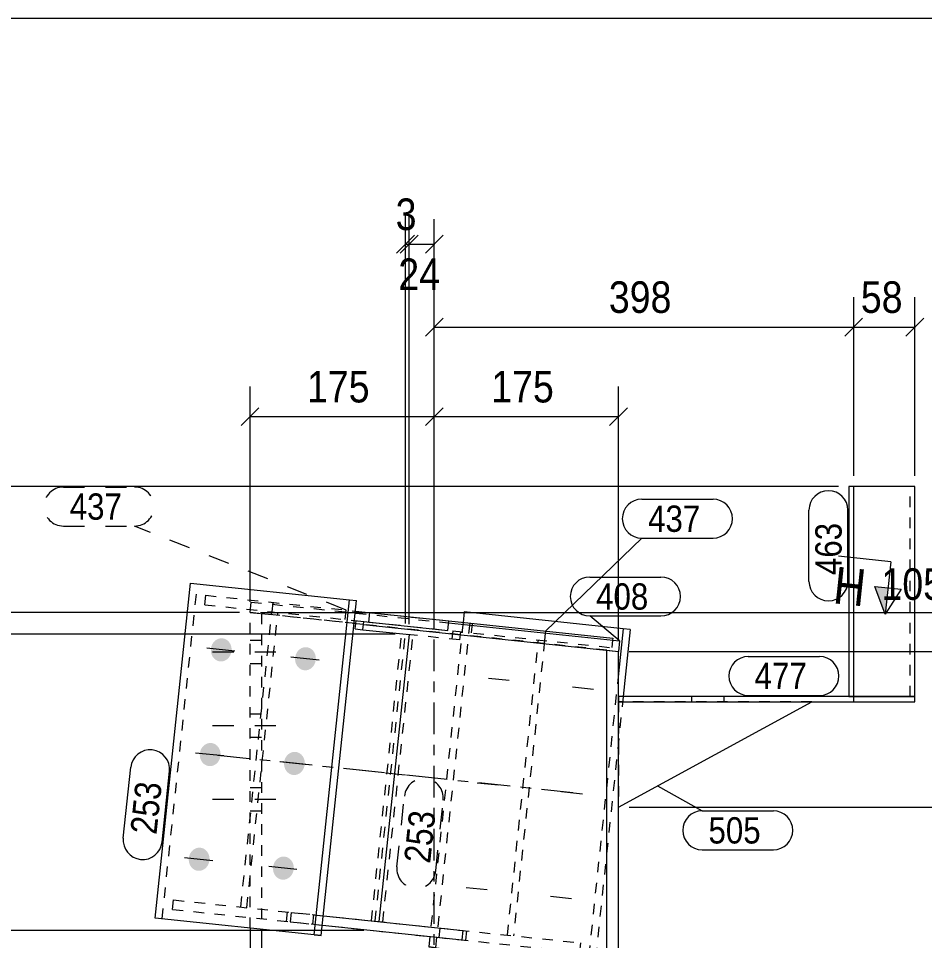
# Model space of a CAD drawing. Header units: millimetres. Extents: x 2 to 825, y 1 to 579.
# Drawn here: x 331.8 to 417.9, y 491.4 to 579 of the extents above; entities that cross this region are included whole.
import ezdxf

# ---------------------------------------------------------------- set-up
doc = ezdxf.new("R2010")
doc.units = ezdxf.units.MM
for name, pattern in [('XKITLINE00', [0]), ('XKITLINE01', [4, 1, -1, 1, -1]), ('XKITLINE02', [4, 2, -2]), ('XKITLINE03', [6, 3, -1, 1, -1])]:
    doc.linetypes.add(name, pattern=pattern)
for name, color, linetype, lineweight in [('Bolt', 3, 'Continuous', 0), ('Dimensions', 7, 'Continuous', 0), ('DrawingSheet', 5, 'Continuous', 0), ('Part', 2, 'Continuous', 0), ('PartMark', 7, 'Continuous', 0), ('Section', 6, 'Continuous', 0)]:
    doc.layers.add(name, color=color, linetype=linetype, lineweight=lineweight)
doc.styles.add('ARIAL', font='ARIAL.TTF')

# ---------------------------------------------------------------- blocks, each defined once
blk = doc.blocks.new('*A12')
at = {"layer": 'Bolt'}
for points in [[(354.896, 473.712), (353.796, 473.712), (353.796, 475.912), (354.896, 475.912)], [(354.896, 473.712), (353.796, 473.712), (353.796, 475.912), (354.896, 475.912)], [(354.896, 466.712), (353.796, 466.712), (353.796, 468.912), (354.896, 468.912)], [(354.896, 466.712), (353.796, 466.712), (353.796, 468.912), (354.896, 468.912)], [(354.896, 459.712), (353.796, 459.712), (353.796, 461.912), (354.896, 461.912)], [(354.896, 459.712), (353.796, 459.712), (353.796, 461.912), (354.896, 461.912)]]:
    blk.add_hatch(color=3, dxfattribs=at).paths.add_polyline_path(points, flags=17)
at = {"layer": 'Bolt', "color": 3, "linetype": 'XKITLINE02', "lineweight": 0}
for p, q in [((354.896, 519.912), (353.796, 519.912)), ((354.896, 519.912), (353.796, 519.912)), ((356.246, 518.812), (350.246, 518.812)), ((356.246, 518.812), (350.246, 518.812)), ((354.896, 517.712), (353.796, 517.712)), ((354.896, 517.712), (353.796, 517.712)), ((354.896, 512.912), (353.796, 512.912)), ((354.896, 512.912), (353.796, 512.912)), ((356.246, 511.812), (350.246, 511.812)), ((356.246, 511.812), (350.246, 511.812)), ((354.896, 510.712), (353.796, 510.712)), ((354.896, 510.712), (353.796, 510.712)), ((354.896, 505.912), (353.796, 505.912)), ((354.896, 505.912), (353.796, 505.912)), ((356.246, 504.812), (350.246, 504.812)), ((356.246, 504.812), (350.246, 504.812)), ((354.896, 503.712), (353.796, 503.712)), ((354.896, 503.712), (353.796, 503.712))]:
    blk.add_line(p, q, dxfattribs=at)
at = {"layer": 'Bolt', "color": 3, "linetype": 'XKITLINE00', "lineweight": 0}
for p, q in [((354.896, 475.912), (353.796, 475.912)), ((354.896, 475.912), (353.796, 475.912)), ((356.246, 474.812), (350.246, 474.812)), ((356.246, 474.812), (350.246, 474.812)), ((354.896, 473.712), (353.796, 473.712)), ((354.896, 473.712), (353.796, 473.712)), ((354.896, 468.912), (353.796, 468.912)), ((354.896, 468.912), (353.796, 468.912)), ((356.246, 467.812), (350.246, 467.812)), ((356.246, 467.812), (350.246, 467.812)), ((354.896, 466.712), (353.796, 466.712)), ((354.896, 466.712), (353.796, 466.712)), ((354.896, 461.912), (353.796, 461.912)), ((354.896, 461.912), (353.796, 461.912)), ((356.246, 460.812), (350.246, 460.812)), ((356.246, 460.812), (350.246, 460.812)), ((354.896, 459.712), (353.796, 459.712)), ((354.896, 459.712), (353.796, 459.712))]:
    blk.add_line(p, q, dxfattribs=at)
blk = doc.blocks.new('*A25')
at = {"layer": 'Bolt', "color": 3, "linetype": 'XKITLINE02', "lineweight": 0}
for p, q in [((376.434, 516.349), (379.109, 516.067)), ((384.434, 515.505), (387.109, 515.223)), ((375.385, 506.404), (378.06, 506.122)), ((383.385, 505.56), (386.06, 505.278)), ((374.335, 496.459), (377.011, 496.177)), ((382.336, 495.615), (385.011, 495.333))]:
    blk.add_line(p, q, dxfattribs=at)
blk = doc.blocks.new('*A26')
at = {"layer": 'Bolt'}
for points in [[(352.037, 518.895), (352.034, 518.868), (352.029, 518.842), (352.024, 518.815), (352.019, 518.789), (352.013, 518.762), (352.006, 518.736), (351.999, 518.71), (351.991, 518.685), (351.983, 518.659), (351.974, 518.634), (351.965, 518.609), (351.955, 518.584), (351.944, 518.559), (351.933, 518.535), (351.922, 518.511), (351.91, 518.487), (351.897, 518.464), (351.884, 518.441), (351.871, 518.418), (351.857, 518.396), (351.842, 518.374), (351.827, 518.353), (351.812, 518.331), (351.796, 518.311), (351.779, 518.291), (351.762, 518.271), (351.745, 518.251), (351.728, 518.232), (351.71, 518.214), (351.691, 518.196), (351.672, 518.179), (351.653, 518.162), (351.634, 518.145), (351.614, 518.129), (351.594, 518.114), (351.573, 518.099), (351.552, 518.085), (351.531, 518.071), (351.51, 518.058), (351.488, 518.046), (351.466, 518.034), (351.444, 518.022), (351.422, 518.012), (351.399, 518.002), (351.376, 517.992), (351.353, 517.983), (351.33, 517.975), (351.307, 517.967), (351.283, 517.96), (351.26, 517.954), (351.236, 517.948), (351.212, 517.943), (351.188, 517.939), (351.164, 517.935), (351.14, 517.932), (351.116, 517.93), (351.092, 517.928), (351.068, 517.927), (351.044, 517.926), (351.019, 517.926), (350.995, 517.927), (350.971, 517.929), (350.947, 517.931), (350.923, 517.934), (350.899, 517.937), (350.876, 517.942), (350.852, 517.946), (350.828, 517.952), (350.805, 517.958), (350.782, 517.965), (350.759, 517.972), (350.736, 517.98), (350.713, 517.989), (350.691, 517.998), (350.668, 518.008), (350.646, 518.019), (350.625, 518.03), (350.603, 518.041), (350.582, 518.054), (350.561, 518.067), (350.54, 518.08), (350.52, 518.094), (350.5, 518.109), (350.48, 518.124), (350.461, 518.14), (350.442, 518.156), (350.423, 518.173), (350.405, 518.19), (350.387, 518.208), (350.37, 518.226), (350.353, 518.245), (350.337, 518.264), (350.32, 518.284), (350.305, 518.304), (350.29, 518.324), (350.275, 518.345), (350.261, 518.367), (350.247, 518.389), (350.234, 518.411), (350.221, 518.433), (350.209, 518.456), (350.197, 518.479), (350.186, 518.503), (350.175, 518.527), (350.165, 518.551), (350.155, 518.576), (350.146, 518.6), (350.137, 518.625), (350.129, 518.651), (350.122, 518.676), (350.115, 518.702), (350.109, 518.728), (350.103, 518.754), (350.098, 518.78), (350.093, 518.806), (350.089, 518.833), (350.086, 518.859), (350.083, 518.886), (350.081, 518.913), (350.079, 518.94), (350.078, 518.967), (350.078, 518.993), (350.078, 519.02), (350.079, 519.047), (350.08, 519.074), (350.082, 519.101), (350.085, 519.128), (350.088, 519.155), (350.092, 519.182), (350.096, 519.208), (350.101, 519.235), (350.106, 519.261), (350.112, 519.288), (350.119, 519.314), (350.126, 519.34), (350.134, 519.365), (350.142, 519.391), (350.151, 519.416), (350.16, 519.441), (350.17, 519.466), (350.181, 519.491), (350.192, 519.515), (350.203, 519.539), (350.215, 519.563), (350.228, 519.586), (350.241, 519.609), (350.255, 519.632), (350.269, 519.654), (350.283, 519.676), (350.298, 519.697), (350.314, 519.719), (350.33, 519.739), (350.346, 519.759), (350.363, 519.779), (350.38, 519.799), (350.398, 519.818), (350.416, 519.836), (350.434, 519.854), (350.453, 519.871), (350.472, 519.888), (350.491, 519.905), (350.511, 519.921), (350.532, 519.936), (350.552, 519.951), (350.573, 519.965), (350.594, 519.979), (350.615, 519.992), (350.637, 520.004), (350.659, 520.016), (350.681, 520.028), (350.703, 520.038), (350.726, 520.048), (350.749, 520.058), (350.772, 520.067), (350.795, 520.075), (350.818, 520.083), (350.842, 520.09), (350.865, 520.096), (350.889, 520.102), (350.913, 520.107), (350.937, 520.111), (350.961, 520.115), (350.985, 520.118), (351.009, 520.12), (351.033, 520.122), (351.057, 520.123), (351.082, 520.124), (351.106, 520.124), (351.13, 520.123), (351.154, 520.121), (351.178, 520.119), (351.202, 520.116), (351.226, 520.113), (351.25, 520.108), (351.273, 520.104), (351.297, 520.098), (351.32, 520.092), (351.343, 520.085), (351.367, 520.078), (351.389, 520.07), (351.412, 520.061), (351.435, 520.052), (351.457, 520.042), (351.479, 520.031), (351.501, 520.02), (351.522, 520.009), (351.543, 519.996), (351.564, 519.983), (351.585, 519.97), (351.605, 519.956), (351.625, 519.941), (351.645, 519.926), (351.664, 519.91), (351.683, 519.894), (351.702, 519.877), (351.72, 519.86), (351.738, 519.842), (351.755, 519.824), (351.772, 519.805), (351.789, 519.786), (351.805, 519.766), (351.82, 519.746), (351.836, 519.726), (351.85, 519.705), (351.865, 519.683), (351.878, 519.661), (351.892, 519.639), (351.904, 519.617), (351.917, 519.594), (351.929, 519.571), (351.94, 519.547), (351.95, 519.523), (351.961, 519.499), (351.97, 519.474), (351.979, 519.45), (351.988, 519.425), (351.996, 519.399), (352.003, 519.374), (352.01, 519.348), (352.016, 519.322), (352.022, 519.296), (352.027, 519.27), (352.032, 519.244), (352.036, 519.217), (352.039, 519.191), (352.042, 519.164), (352.044, 519.137), (352.046, 519.11), (352.047, 519.083), (352.047, 519.057), (352.047, 519.03), (352.046, 519.003), (352.045, 518.976), (352.043, 518.949), (352.04, 518.922)], [(360.038, 518.051), (360.034, 518.024), (360.03, 517.998), (360.025, 517.971), (360.019, 517.945), (360.013, 517.919), (360.007, 517.892), (359.999, 517.866), (359.992, 517.841), (359.983, 517.815), (359.975, 517.79), (359.965, 517.765), (359.955, 517.74), (359.945, 517.715), (359.934, 517.691), (359.922, 517.667), (359.91, 517.643), (359.898, 517.62), (359.884, 517.597), (359.871, 517.574), (359.857, 517.552), (359.842, 517.53), (359.827, 517.509), (359.812, 517.488), (359.796, 517.467), (359.78, 517.447), (359.763, 517.427), (359.746, 517.407), (359.728, 517.388), (359.71, 517.37), (359.692, 517.352), (359.673, 517.335), (359.654, 517.318), (359.634, 517.301), (359.614, 517.285), (359.594, 517.27), (359.574, 517.255), (359.553, 517.241), (359.532, 517.227), (359.51, 517.214), (359.489, 517.202), (359.467, 517.19), (359.444, 517.178), (359.422, 517.168), (359.399, 517.158), (359.377, 517.148), (359.354, 517.139), (359.331, 517.131), (359.307, 517.123), (359.284, 517.116), (359.26, 517.11), (359.236, 517.104), (359.213, 517.099), (359.189, 517.095), (359.165, 517.091), (359.141, 517.088), (359.116, 517.086), (359.092, 517.084), (359.068, 517.083), (359.044, 517.082), (359.02, 517.083), (358.996, 517.083), (358.972, 517.085), (358.948, 517.087), (358.924, 517.09), (358.9, 517.094), (358.876, 517.098), (358.852, 517.103), (358.829, 517.108), (358.805, 517.114), (358.782, 517.121), (358.759, 517.128), (358.736, 517.136), (358.713, 517.145), (358.691, 517.154), (358.669, 517.164), (358.647, 517.175), (358.625, 517.186), (358.603, 517.198), (358.582, 517.21), (358.561, 517.223), (358.541, 517.236), (358.52, 517.25), (358.5, 517.265), (358.481, 517.28), (358.461, 517.296), (358.442, 517.312), (358.424, 517.329), (358.406, 517.346), (358.388, 517.364), (358.37, 517.382), (358.353, 517.401), (358.337, 517.42), (358.321, 517.44), (358.305, 517.46), (358.29, 517.48), (358.275, 517.501), (358.261, 517.523), (358.247, 517.545), (358.234, 517.567), (358.221, 517.589), (358.209, 517.612), (358.197, 517.635), (358.186, 517.659), (358.175, 517.683), (358.165, 517.707), (358.155, 517.732), (358.146, 517.756), (358.138, 517.781), (358.13, 517.807), (358.122, 517.832), (358.115, 517.858), (358.109, 517.884), (358.103, 517.91), (358.098, 517.936), (358.094, 517.962), (358.09, 517.989), (358.086, 518.015), (358.084, 518.042), (358.081, 518.069), (358.08, 518.096), (358.079, 518.123), (358.078, 518.15), (358.079, 518.176), (358.079, 518.203), (358.081, 518.23), (358.083, 518.257), (358.085, 518.284), (358.088, 518.311), (358.092, 518.338), (358.096, 518.364), (358.101, 518.391), (358.107, 518.417), (358.113, 518.444), (358.119, 518.47), (358.126, 518.496), (358.134, 518.521), (358.142, 518.547), (358.151, 518.572), (358.161, 518.597), (358.171, 518.622), (358.181, 518.647), (358.192, 518.671), (358.204, 518.695), (358.216, 518.719), (358.228, 518.742), (358.241, 518.765), (358.255, 518.788), (358.269, 518.81), (358.284, 518.832), (358.299, 518.853), (358.314, 518.875), (358.33, 518.895), (358.346, 518.916), (358.363, 518.935), (358.38, 518.955), (358.398, 518.974), (358.416, 518.992), (358.434, 519.01), (358.453, 519.028), (358.472, 519.044), (358.492, 519.061), (358.512, 519.077), (358.532, 519.092), (358.552, 519.107), (358.573, 519.121), (358.594, 519.135), (358.616, 519.148), (358.637, 519.16), (358.659, 519.172), (358.681, 519.184), (358.704, 519.194), (358.726, 519.205), (358.749, 519.214), (358.772, 519.223), (358.795, 519.231), (358.819, 519.239), (358.842, 519.246), (358.866, 519.252), (358.889, 519.258), (358.913, 519.263), (358.937, 519.267), (358.961, 519.271), (358.985, 519.274), (359.009, 519.277), (359.034, 519.278), (359.058, 519.279), (359.082, 519.28), (359.106, 519.28), (359.13, 519.279), (359.154, 519.277), (359.178, 519.275), (359.202, 519.272), (359.226, 519.269), (359.25, 519.264), (359.274, 519.26), (359.297, 519.254), (359.321, 519.248), (359.344, 519.241), (359.367, 519.234), (359.39, 519.226), (359.412, 519.217), (359.435, 519.208), (359.457, 519.198), (359.479, 519.187), (359.501, 519.176), (359.522, 519.165), (359.544, 519.152), (359.565, 519.139), (359.585, 519.126), (359.606, 519.112), (359.626, 519.097), (359.645, 519.082), (359.665, 519.066), (359.684, 519.05), (359.702, 519.033), (359.72, 519.016), (359.738, 518.998), (359.755, 518.98), (359.772, 518.961), (359.789, 518.942), (359.805, 518.922), (359.821, 518.902), (359.836, 518.882), (359.851, 518.861), (359.865, 518.839), (359.879, 518.817), (359.892, 518.795), (359.905, 518.773), (359.917, 518.75), (359.929, 518.727), (359.94, 518.703), (359.951, 518.679), (359.961, 518.655), (359.971, 518.631), (359.98, 518.606), (359.988, 518.581), (359.996, 518.556), (360.004, 518.53), (360.01, 518.504), (360.017, 518.479), (360.022, 518.452), (360.028, 518.426), (360.032, 518.4), (360.036, 518.373), (360.039, 518.347), (360.042, 518.32), (360.044, 518.293), (360.046, 518.266), (360.047, 518.24), (360.048, 518.213), (360.047, 518.186), (360.047, 518.159), (360.045, 518.132), (360.043, 518.105), (360.041, 518.078)], [(350.988, 508.95), (350.985, 508.923), (350.98, 508.897), (350.975, 508.87), (350.97, 508.844), (350.964, 508.818), (350.957, 508.792), (350.95, 508.766), (350.942, 508.74), (350.934, 508.714), (350.925, 508.689), (350.916, 508.664), (350.906, 508.639), (350.895, 508.615), (350.884, 508.59), (350.873, 508.566), (350.861, 508.543), (350.848, 508.519), (350.835, 508.496), (350.822, 508.474), (350.807, 508.451), (350.793, 508.429), (350.778, 508.408), (350.763, 508.387), (350.747, 508.366), (350.73, 508.346), (350.713, 508.326), (350.696, 508.306), (350.679, 508.288), (350.661, 508.269), (350.642, 508.251), (350.623, 508.234), (350.604, 508.217), (350.585, 508.2), (350.565, 508.184), (350.545, 508.169), (350.524, 508.154), (350.503, 508.14), (350.482, 508.126), (350.461, 508.113), (350.439, 508.101), (350.417, 508.089), (350.395, 508.078), (350.373, 508.067), (350.35, 508.057), (350.327, 508.047), (350.304, 508.038), (350.281, 508.03), (350.258, 508.022), (350.234, 508.015), (350.211, 508.009), (350.187, 508.003), (350.163, 507.998), (350.139, 507.994), (350.115, 507.99), (350.091, 507.987), (350.067, 507.985), (350.043, 507.983), (350.019, 507.982), (349.995, 507.981), (349.97, 507.982), (349.946, 507.983), (349.922, 507.984), (349.898, 507.986), (349.874, 507.989), (349.85, 507.993), (349.827, 507.997), (349.803, 508.002), (349.779, 508.007), (349.756, 508.013), (349.733, 508.02), (349.71, 508.027), (349.687, 508.035), (349.664, 508.044), (349.642, 508.053), (349.619, 508.063), (349.597, 508.074), (349.576, 508.085), (349.554, 508.097), (349.533, 508.109), (349.512, 508.122), (349.491, 508.135), (349.471, 508.149), (349.451, 508.164), (349.431, 508.179), (349.412, 508.195), (349.393, 508.211), (349.374, 508.228), (349.356, 508.245), (349.338, 508.263), (349.321, 508.281), (349.304, 508.3), (349.288, 508.319), (349.271, 508.339), (349.256, 508.359), (349.241, 508.38), (349.226, 508.401), (349.212, 508.422), (349.198, 508.444), (349.185, 508.466), (349.172, 508.488), (349.159, 508.511), (349.148, 508.535), (349.136, 508.558), (349.126, 508.582), (349.116, 508.606), (349.106, 508.631), (349.097, 508.655), (349.088, 508.68), (349.08, 508.706), (349.073, 508.731), (349.066, 508.757), (349.06, 508.783), (349.054, 508.809), (349.049, 508.835), (349.044, 508.861), (349.04, 508.888), (349.037, 508.914), (349.034, 508.941), (349.032, 508.968), (349.03, 508.995), (349.029, 509.022), (349.029, 509.049), (349.029, 509.076), (349.03, 509.103), (349.031, 509.13), (349.033, 509.156), (349.036, 509.183), (349.039, 509.21), (349.043, 509.237), (349.047, 509.264), (349.052, 509.29), (349.057, 509.316), (349.063, 509.343), (349.07, 509.369), (349.077, 509.395), (349.085, 509.42), (349.093, 509.446), (349.102, 509.471), (349.111, 509.496), (349.121, 509.521), (349.132, 509.546), (349.143, 509.57), (349.154, 509.594), (349.166, 509.618), (349.179, 509.641), (349.192, 509.664), (349.206, 509.687), (349.22, 509.709), (349.234, 509.731), (349.249, 509.753), (349.265, 509.774), (349.281, 509.794), (349.297, 509.815), (349.314, 509.835), (349.331, 509.854), (349.349, 509.873), (349.367, 509.891), (349.385, 509.909), (349.404, 509.927), (349.423, 509.944), (349.442, 509.96), (349.462, 509.976), (349.482, 509.991), (349.503, 510.006), (349.524, 510.02), (349.545, 510.034), (349.566, 510.047), (349.588, 510.06), (349.61, 510.071), (349.632, 510.083), (349.654, 510.094), (349.677, 510.104), (349.7, 510.113), (349.723, 510.122), (349.746, 510.13), (349.769, 510.138), (349.793, 510.145), (349.816, 510.151), (349.84, 510.157), (349.864, 510.162), (349.888, 510.166), (349.912, 510.17), (349.936, 510.173), (349.96, 510.176), (349.984, 510.177), (350.008, 510.179), (350.033, 510.179), (350.057, 510.179), (350.081, 510.178), (350.105, 510.176), (350.129, 510.174), (350.153, 510.171), (350.177, 510.168), (350.201, 510.164), (350.224, 510.159), (350.248, 510.153), (350.271, 510.147), (350.294, 510.14), (350.318, 510.133), (350.34, 510.125), (350.363, 510.116), (350.386, 510.107), (350.408, 510.097), (350.43, 510.087), (350.452, 510.075), (350.473, 510.064), (350.494, 510.051), (350.515, 510.038), (350.536, 510.025), (350.556, 510.011), (350.576, 509.996), (350.596, 509.981), (350.615, 509.965), (350.634, 509.949), (350.653, 509.932), (350.671, 509.915), (350.689, 509.897), (350.706, 509.879), (350.723, 509.86), (350.74, 509.841), (350.756, 509.821), (350.771, 509.801), (350.787, 509.781), (350.801, 509.76), (350.816, 509.738), (350.829, 509.717), (350.843, 509.694), (350.855, 509.672), (350.868, 509.649), (350.879, 509.626), (350.891, 509.602), (350.901, 509.578), (350.912, 509.554), (350.921, 509.53), (350.93, 509.505), (350.939, 509.48), (350.947, 509.455), (350.954, 509.429), (350.961, 509.404), (350.967, 509.378), (350.973, 509.352), (350.978, 509.325), (350.983, 509.299), (350.987, 509.273), (350.99, 509.246), (350.993, 509.219), (350.995, 509.192), (350.997, 509.166), (350.998, 509.139), (350.998, 509.112), (350.998, 509.085), (350.997, 509.058), (350.996, 509.031), (350.994, 509.004), (350.991, 508.977)], [(358.989, 508.106), (358.985, 508.08), (358.981, 508.053), (358.976, 508.026), (358.97, 508), (358.964, 507.974), (358.958, 507.948), (358.95, 507.922), (358.943, 507.896), (358.934, 507.87), (358.925, 507.845), (358.916, 507.82), (358.906, 507.795), (358.896, 507.771), (358.885, 507.746), (358.873, 507.722), (358.861, 507.699), (358.848, 507.675), (358.835, 507.652), (358.822, 507.63), (358.808, 507.607), (358.793, 507.585), (358.778, 507.564), (358.763, 507.543), (358.747, 507.522), (358.731, 507.502), (358.714, 507.482), (358.697, 507.463), (358.679, 507.444), (358.661, 507.425), (358.642, 507.407), (358.624, 507.39), (358.605, 507.373), (358.585, 507.356), (358.565, 507.341), (358.545, 507.325), (358.524, 507.31), (358.504, 507.296), (358.483, 507.282), (358.461, 507.269), (358.44, 507.257), (358.418, 507.245), (358.395, 507.234), (358.373, 507.223), (358.35, 507.213), (358.328, 507.203), (358.305, 507.194), (358.281, 507.186), (358.258, 507.178), (358.235, 507.172), (358.211, 507.165), (358.187, 507.159), (358.163, 507.154), (358.14, 507.15), (358.116, 507.146), (358.091, 507.143), (358.067, 507.141), (358.043, 507.139), (358.019, 507.138), (357.995, 507.137), (357.971, 507.138), (357.947, 507.139), (357.923, 507.14), (357.898, 507.142), (357.875, 507.145), (357.851, 507.149), (357.827, 507.153), (357.803, 507.158), (357.78, 507.163), (357.756, 507.169), (357.733, 507.176), (357.71, 507.183), (357.687, 507.191), (357.664, 507.2), (357.642, 507.209), (357.62, 507.219), (357.598, 507.23), (357.576, 507.241), (357.554, 507.253), (357.533, 507.265), (357.512, 507.278), (357.491, 507.291), (357.471, 507.305), (357.451, 507.32), (357.432, 507.335), (357.412, 507.351), (357.393, 507.367), (357.375, 507.384), (357.357, 507.401), (357.339, 507.419), (357.321, 507.437), (357.304, 507.456), (357.288, 507.475), (357.272, 507.495), (357.256, 507.515), (357.241, 507.536), (357.226, 507.557), (357.212, 507.578), (357.198, 507.6), (357.185, 507.622), (357.172, 507.645), (357.16, 507.667), (357.148, 507.691), (357.137, 507.714), (357.126, 507.738), (357.116, 507.762), (357.106, 507.787), (357.097, 507.812), (357.089, 507.837), (357.081, 507.862), (357.073, 507.887), (357.066, 507.913), (357.06, 507.939), (357.054, 507.965), (357.049, 507.991), (357.045, 508.017), (357.041, 508.044), (357.037, 508.07), (357.035, 508.097), (357.032, 508.124), (357.031, 508.151), (357.03, 508.178), (357.029, 508.205), (357.029, 508.232), (357.03, 508.259), (357.032, 508.286), (357.034, 508.312), (357.036, 508.339), (357.039, 508.366), (357.043, 508.393), (357.047, 508.42), (357.052, 508.446), (357.058, 508.473), (357.064, 508.499), (357.07, 508.525), (357.077, 508.551), (357.085, 508.577), (357.093, 508.602), (357.102, 508.627), (357.112, 508.652), (357.122, 508.677), (357.132, 508.702), (357.143, 508.726), (357.155, 508.75), (357.167, 508.774), (357.179, 508.797), (357.192, 508.82), (357.206, 508.843), (357.22, 508.865), (357.234, 508.887), (357.249, 508.909), (357.265, 508.93), (357.281, 508.95), (357.297, 508.971), (357.314, 508.991), (357.331, 509.01), (357.349, 509.029), (357.367, 509.047), (357.385, 509.065), (357.404, 509.083), (357.423, 509.1), (357.443, 509.116), (357.463, 509.132), (357.483, 509.147), (357.503, 509.162), (357.524, 509.176), (357.545, 509.19), (357.567, 509.203), (357.588, 509.216), (357.61, 509.228), (357.632, 509.239), (357.655, 509.25), (357.677, 509.26), (357.7, 509.269), (357.723, 509.278), (357.746, 509.286), (357.77, 509.294), (357.793, 509.301), (357.817, 509.307), (357.84, 509.313), (357.864, 509.318), (357.888, 509.322), (357.912, 509.326), (357.936, 509.329), (357.96, 509.332), (357.985, 509.333), (358.009, 509.335), (358.033, 509.335), (358.057, 509.335), (358.081, 509.334), (358.105, 509.332), (358.129, 509.33), (358.153, 509.327), (358.177, 509.324), (358.201, 509.32), (358.225, 509.315), (358.248, 509.309), (358.271, 509.303), (358.295, 509.296), (358.318, 509.289), (358.341, 509.281), (358.363, 509.272), (358.386, 509.263), (358.408, 509.253), (358.43, 509.243), (358.452, 509.231), (358.473, 509.22), (358.495, 509.207), (358.516, 509.195), (358.536, 509.181), (358.557, 509.167), (358.577, 509.152), (358.596, 509.137), (358.616, 509.122), (358.634, 509.105), (358.653, 509.089), (358.671, 509.071), (358.689, 509.053), (358.706, 509.035), (358.723, 509.016), (358.74, 508.997), (358.756, 508.978), (358.772, 508.957), (358.787, 508.937), (358.802, 508.916), (358.816, 508.894), (358.83, 508.873), (358.843, 508.85), (358.856, 508.828), (358.868, 508.805), (358.88, 508.782), (358.891, 508.758), (358.902, 508.734), (358.912, 508.71), (358.922, 508.686), (358.931, 508.661), (358.939, 508.636), (358.947, 508.611), (358.955, 508.585), (358.961, 508.56), (358.968, 508.534), (358.973, 508.508), (358.979, 508.481), (358.983, 508.455), (358.987, 508.429), (358.99, 508.402), (358.993, 508.375), (358.995, 508.349), (358.997, 508.322), (358.998, 508.295), (358.998, 508.268), (358.998, 508.241), (358.998, 508.214), (358.996, 508.187), (358.994, 508.16), (358.992, 508.133)], [(349.939, 499.005), (349.936, 498.979), (349.931, 498.952), (349.926, 498.925), (349.921, 498.899), (349.915, 498.873), (349.908, 498.847), (349.901, 498.821), (349.893, 498.795), (349.885, 498.77), (349.876, 498.744), (349.867, 498.719), (349.857, 498.694), (349.846, 498.67), (349.835, 498.645), (349.824, 498.621), (349.812, 498.598), (349.799, 498.574), (349.786, 498.551), (349.773, 498.529), (349.758, 498.506), (349.744, 498.484), (349.729, 498.463), (349.713, 498.442), (349.698, 498.421), (349.681, 498.401), (349.664, 498.381), (349.647, 498.362), (349.63, 498.343), (349.612, 498.324), (349.593, 498.306), (349.574, 498.289), (349.555, 498.272), (349.536, 498.256), (349.516, 498.24), (349.496, 498.224), (349.475, 498.21), (349.454, 498.195), (349.433, 498.182), (349.412, 498.168), (349.39, 498.156), (349.368, 498.144), (349.346, 498.133), (349.324, 498.122), (349.301, 498.112), (349.278, 498.102), (349.255, 498.093), (349.232, 498.085), (349.209, 498.078), (349.185, 498.071), (349.162, 498.064), (349.138, 498.059), (349.114, 498.054), (349.09, 498.049), (349.066, 498.045), (349.042, 498.042), (349.018, 498.04), (348.994, 498.038), (348.97, 498.037), (348.946, 498.037), (348.921, 498.037), (348.897, 498.038), (348.873, 498.039), (348.849, 498.041), (348.825, 498.044), (348.801, 498.048), (348.778, 498.052), (348.754, 498.057), (348.73, 498.062), (348.707, 498.068), (348.684, 498.075), (348.661, 498.083), (348.638, 498.091), (348.615, 498.099), (348.593, 498.109), (348.57, 498.118), (348.548, 498.129), (348.526, 498.14), (348.505, 498.152), (348.484, 498.164), (348.463, 498.177), (348.442, 498.191), (348.422, 498.205), (348.402, 498.219), (348.382, 498.234), (348.363, 498.25), (348.344, 498.266), (348.325, 498.283), (348.307, 498.3), (348.289, 498.318), (348.272, 498.336), (348.255, 498.355), (348.238, 498.374), (348.222, 498.394), (348.207, 498.414), (348.192, 498.435), (348.177, 498.456), (348.163, 498.477), (348.149, 498.499), (348.135, 498.521), (348.123, 498.544), (348.11, 498.567), (348.099, 498.59), (348.087, 498.613), (348.077, 498.637), (348.067, 498.661), (348.057, 498.686), (348.048, 498.711), (348.039, 498.736), (348.031, 498.761), (348.024, 498.786), (348.017, 498.812), (348.011, 498.838), (348.005, 498.864), (348, 498.89), (347.995, 498.916), (347.991, 498.943), (347.988, 498.97), (347.985, 498.996), (347.983, 499.023), (347.981, 499.05), (347.98, 499.077), (347.98, 499.104), (347.98, 499.131), (347.981, 499.158), (347.982, 499.185), (347.984, 499.212), (347.987, 499.238), (347.99, 499.265), (347.994, 499.292), (347.998, 499.319), (348.003, 499.345), (348.008, 499.372), (348.014, 499.398), (348.021, 499.424), (348.028, 499.45), (348.036, 499.476), (348.044, 499.501), (348.053, 499.527), (348.062, 499.552), (348.072, 499.576), (348.083, 499.601), (348.094, 499.625), (348.105, 499.649), (348.117, 499.673), (348.13, 499.696), (348.143, 499.719), (348.157, 499.742), (348.171, 499.764), (348.185, 499.786), (348.2, 499.808), (348.216, 499.829), (348.232, 499.85), (348.248, 499.87), (348.265, 499.89), (348.282, 499.909), (348.3, 499.928), (348.318, 499.946), (348.336, 499.964), (348.355, 499.982), (348.374, 499.999), (348.393, 500.015), (348.413, 500.031), (348.433, 500.046), (348.454, 500.061), (348.475, 500.075), (348.496, 500.089), (348.517, 500.102), (348.539, 500.115), (348.561, 500.127), (348.583, 500.138), (348.605, 500.149), (348.628, 500.159), (348.651, 500.168), (348.674, 500.177), (348.697, 500.185), (348.72, 500.193), (348.744, 500.2), (348.767, 500.206), (348.791, 500.212), (348.815, 500.217), (348.839, 500.222), (348.863, 500.225), (348.887, 500.228), (348.911, 500.231), (348.935, 500.233), (348.959, 500.234), (348.984, 500.234), (349.008, 500.234), (349.032, 500.233), (349.056, 500.231), (349.08, 500.229), (349.104, 500.226), (349.128, 500.223), (349.152, 500.219), (349.175, 500.214), (349.199, 500.208), (349.222, 500.202), (349.245, 500.196), (349.268, 500.188), (349.291, 500.18), (349.314, 500.171), (349.337, 500.162), (349.359, 500.152), (349.381, 500.142), (349.403, 500.131), (349.424, 500.119), (349.445, 500.107), (349.466, 500.094), (349.487, 500.08), (349.507, 500.066), (349.527, 500.051), (349.547, 500.036), (349.566, 500.021), (349.585, 500.004), (349.604, 499.988), (349.622, 499.97), (349.64, 499.953), (349.657, 499.934), (349.674, 499.916), (349.691, 499.896), (349.707, 499.877), (349.722, 499.857), (349.738, 499.836), (349.752, 499.815), (349.767, 499.794), (349.78, 499.772), (349.794, 499.75), (349.806, 499.727), (349.819, 499.704), (349.83, 499.681), (349.842, 499.657), (349.852, 499.633), (349.863, 499.609), (349.872, 499.585), (349.881, 499.56), (349.89, 499.535), (349.898, 499.51), (349.905, 499.484), (349.912, 499.459), (349.918, 499.433), (349.924, 499.407), (349.929, 499.381), (349.934, 499.354), (349.938, 499.328), (349.941, 499.301), (349.944, 499.274), (349.946, 499.248), (349.948, 499.221), (349.949, 499.194), (349.949, 499.167), (349.949, 499.14), (349.948, 499.113), (349.947, 499.086), (349.945, 499.059), (349.942, 499.032)], [(357.94, 498.161), (357.936, 498.135), (357.932, 498.108), (357.927, 498.082), (357.921, 498.055), (357.915, 498.029), (357.909, 498.003), (357.901, 497.977), (357.894, 497.951), (357.885, 497.926), (357.876, 497.9), (357.867, 497.875), (357.857, 497.85), (357.847, 497.826), (357.836, 497.801), (357.824, 497.778), (357.812, 497.754), (357.799, 497.73), (357.786, 497.707), (357.773, 497.685), (357.759, 497.662), (357.744, 497.641), (357.729, 497.619), (357.714, 497.598), (357.698, 497.577), (357.681, 497.557), (357.665, 497.537), (357.647, 497.518), (357.63, 497.499), (357.612, 497.48), (357.593, 497.462), (357.575, 497.445), (357.556, 497.428), (357.536, 497.412), (357.516, 497.396), (357.496, 497.38), (357.475, 497.366), (357.455, 497.351), (357.434, 497.338), (357.412, 497.325), (357.39, 497.312), (357.369, 497.3), (357.346, 497.289), (357.324, 497.278), (357.301, 497.268), (357.279, 497.258), (357.256, 497.25), (357.232, 497.241), (357.209, 497.234), (357.186, 497.227), (357.162, 497.22), (357.138, 497.215), (357.114, 497.21), (357.09, 497.205), (357.066, 497.201), (357.042, 497.198), (357.018, 497.196), (356.994, 497.194), (356.97, 497.193), (356.946, 497.193), (356.922, 497.193), (356.898, 497.194), (356.873, 497.195), (356.849, 497.197), (356.825, 497.2), (356.802, 497.204), (356.778, 497.208), (356.754, 497.213), (356.731, 497.218), (356.707, 497.224), (356.684, 497.231), (356.661, 497.239), (356.638, 497.247), (356.615, 497.255), (356.593, 497.265), (356.571, 497.275), (356.549, 497.285), (356.527, 497.296), (356.505, 497.308), (356.484, 497.32), (356.463, 497.333), (356.442, 497.347), (356.422, 497.361), (356.402, 497.375), (356.382, 497.39), (356.363, 497.406), (356.344, 497.422), (356.326, 497.439), (356.307, 497.456), (356.29, 497.474), (356.272, 497.492), (356.255, 497.511), (356.239, 497.53), (356.223, 497.55), (356.207, 497.57), (356.192, 497.591), (356.177, 497.612), (356.163, 497.633), (356.149, 497.655), (356.136, 497.677), (356.123, 497.7), (356.111, 497.723), (356.099, 497.746), (356.088, 497.769), (356.077, 497.793), (356.067, 497.817), (356.057, 497.842), (356.048, 497.867), (356.04, 497.892), (356.032, 497.917), (356.024, 497.942), (356.017, 497.968), (356.011, 497.994), (356.005, 498.02), (356, 498.046), (355.996, 498.073), (355.992, 498.099), (355.988, 498.126), (355.985, 498.152), (355.983, 498.179), (355.982, 498.206), (355.981, 498.233), (355.98, 498.26), (355.98, 498.287), (355.981, 498.314), (355.983, 498.341), (355.984, 498.368), (355.987, 498.395), (355.99, 498.421), (355.994, 498.448), (355.998, 498.475), (356.003, 498.501), (356.008, 498.528), (356.015, 498.554), (356.021, 498.58), (356.028, 498.606), (356.036, 498.632), (356.044, 498.657), (356.053, 498.683), (356.063, 498.708), (356.073, 498.732), (356.083, 498.757), (356.094, 498.781), (356.106, 498.805), (356.118, 498.829), (356.13, 498.852), (356.143, 498.875), (356.157, 498.898), (356.171, 498.92), (356.185, 498.942), (356.2, 498.964), (356.216, 498.985), (356.232, 499.006), (356.248, 499.026), (356.265, 499.046), (356.282, 499.065), (356.3, 499.084), (356.318, 499.102), (356.336, 499.12), (356.355, 499.138), (356.374, 499.155), (356.394, 499.171), (356.414, 499.187), (356.434, 499.202), (356.454, 499.217), (356.475, 499.232), (356.496, 499.245), (356.518, 499.258), (356.539, 499.271), (356.561, 499.283), (356.583, 499.294), (356.606, 499.305), (356.628, 499.315), (356.651, 499.324), (356.674, 499.333), (356.697, 499.342), (356.721, 499.349), (356.744, 499.356), (356.768, 499.362), (356.791, 499.368), (356.815, 499.373), (356.839, 499.378), (356.863, 499.381), (356.887, 499.384), (356.911, 499.387), (356.935, 499.389), (356.96, 499.39), (356.984, 499.39), (357.008, 499.39), (357.032, 499.389), (357.056, 499.388), (357.08, 499.385), (357.104, 499.382), (357.128, 499.379), (357.152, 499.375), (357.176, 499.37), (357.199, 499.364), (357.222, 499.358), (357.246, 499.352), (357.269, 499.344), (357.292, 499.336), (357.314, 499.328), (357.337, 499.318), (357.359, 499.308), (357.381, 499.298), (357.403, 499.287), (357.424, 499.275), (357.446, 499.263), (357.467, 499.25), (357.487, 499.236), (357.508, 499.222), (357.528, 499.208), (357.547, 499.192), (357.566, 499.177), (357.585, 499.16), (357.604, 499.144), (357.622, 499.126), (357.64, 499.109), (357.657, 499.09), (357.674, 499.072), (357.691, 499.052), (357.707, 499.033), (357.723, 499.013), (357.738, 498.992), (357.753, 498.971), (357.767, 498.95), (357.781, 498.928), (357.794, 498.906), (357.807, 498.883), (357.819, 498.86), (357.831, 498.837), (357.842, 498.813), (357.853, 498.79), (357.863, 498.765), (357.872, 498.741), (357.882, 498.716), (357.89, 498.691), (357.898, 498.666), (357.906, 498.64), (357.912, 498.615), (357.919, 498.589), (357.924, 498.563), (357.929, 498.537), (357.934, 498.51), (357.938, 498.484), (357.941, 498.457), (357.944, 498.43), (357.946, 498.404), (357.948, 498.377), (357.949, 498.35), (357.949, 498.323), (357.949, 498.296), (357.948, 498.269), (357.947, 498.242), (357.945, 498.215), (357.943, 498.188)]]:
    blk.add_hatch(color=3, dxfattribs=at).paths.add_polyline_path(points, flags=17)
at = {"layer": 'Bolt', "color": 3, "linetype": 'XKITLINE00', "lineweight": 0}
for p, q in [((352.356, 518.889), (349.68, 519.171)), ((360.356, 518.045), (357.681, 518.327)), ((351.307, 508.944), (348.631, 509.226)), ((359.307, 508.1), (356.632, 508.382)), ((350.258, 498.999), (347.582, 499.281)), ((358.258, 498.155), (355.583, 498.437))]:
    blk.add_line(p, q, dxfattribs=at)
blk = doc.blocks.new('*A27')
at = {"layer": 'Part', "color": 7, "linetype": 'XKITLINE03', "lineweight": 0}
blk.add_line((371.296, 427.01), (371.296, 530.728), dxfattribs=at)
at = {"layer": 'Part', "color": 7, "linetype": 'XKITLINE01', "lineweight": 0}
for p, q in [((353.796, 492.592), (353.796, 522.574)), ((353.796, 522.574), (354.896, 522.458)), ((387.696, 518.998), (354.896, 522.458)), ((354.896, 522.458), (354.896, 492.476))]:
    blk.add_line(p, q, dxfattribs=at)
at = {"layer": 'Part', "color": 2, "linetype": 'XKITLINE00', "lineweight": 0}
for p, q in [((387.696, 427.01), (387.696, 518.998)), ((387.696, 518.998), (388.796, 518.882)), ((388.796, 427.01), (388.796, 518.882)), ((353.796, 492.592), (353.796, 427.01)), ((354.896, 492.476), (354.896, 427.01))]:
    blk.add_line(p, q, dxfattribs=at)
blk = doc.blocks.new('*A30')
at = {"layer": 'Part', "color": 7, "linetype": 'XKITLINE01', "lineweight": 0}
for p, q in [((353.796, 522.574), (353.901, 523.569)), ((353.901, 523.569), (372.657, 521.59)), ((364.569, 521.438), (353.796, 522.574))]:
    blk.add_line(p, q, dxfattribs=at)
at = {"layer": 'Part', "color": 2, "linetype": 'XKITLINE00', "lineweight": 0}
for p, q in [((364.569, 521.438), (388.796, 518.882)), ((372.657, 521.59), (388.901, 519.877)), ((388.901, 519.877), (388.796, 518.882))]:
    blk.add_line(p, q, dxfattribs=at)
blk = doc.blocks.new('*A32')
at = {"layer": 'Part', "color": 2, "linetype": 'XKITLINE00', "lineweight": 0}
for p, q in [((416.94, 514.593), (388.796, 514.593)), ((395.773, 514.093), (395.773, 514.593)), ((411.135, 514.093), (411.135, 514.593)), ((416.94, 514.093), (416.94, 514.593)), ((388.796, 514.093), (416.94, 514.093))]:
    blk.add_line(p, q, dxfattribs=at)
at = {"layer": 'Part', "color": 7, "linetype": 'XKITLINE01', "lineweight": 0}
for p, q in [((388.796, 514.593), (388.796, 514.093)), ((398.837, 514.093), (398.837, 514.593))]:
    blk.add_line(p, q, dxfattribs=at)
blk = doc.blocks.new('*A33')
at = {"layer": 'Part', "color": 2, "linetype": 'XKITLINE00', "lineweight": 0}
blk.add_line((388.796, 504.093), (407.159, 514.093), dxfattribs=at)
at = {"layer": 'Part', "color": 7, "linetype": 'XKITLINE01', "lineweight": 0}
for p, q in [((388.796, 514.093), (388.796, 504.093)), ((407.16, 514.093), (388.796, 514.093)), ((407.159, 514.093), (407.16, 514.093)), ((407.16, 514.093), (407.159, 514.093))]:
    blk.add_line(p, q, dxfattribs=at)
blk = doc.blocks.new('*A34')
at = {"layer": 'Part', "color": 2, "linetype": 'XKITLINE00', "lineweight": 0}
for p, q in [((416.94, 534.543), (410.687, 534.543)), ((410.687, 534.543), (410.687, 514.593)), ((411.135, 514.593), (411.135, 534.543)), ((416.94, 514.593), (416.94, 534.543)), ((410.687, 514.593), (416.94, 514.593))]:
    blk.add_line(p, q, dxfattribs=at)
at = {"layer": 'Part', "color": 7, "linetype": 'XKITLINE01', "lineweight": 0}
blk.add_line((416.492, 514.593), (416.492, 534.543), dxfattribs=at)
blk = doc.blocks.new('*A51')
at = {"layer": 'Part', "color": 7, "linetype": 'XKITLINE01', "lineweight": 0}
for p, q in [((349.495, 523.313), (349.589, 524.208)), ((349.589, 524.208), (363.812, 522.708)), ((349.495, 523.313), (363.718, 521.813)), ((355.893, 522.638), (355.987, 523.533)), ((352.915, 494.596), (355.873, 522.64)), ((353.493, 494.535), (356.451, 522.579)), ((362.829, 521.907), (362.923, 522.802)), ((363.793, 521.017), (363.876, 521.796)), ((363.793, 521.017), (364.517, 520.941)), ((365.331, 493.286), (368.207, 520.551)), ((346.443, 494.374), (346.537, 495.269)), ((346.537, 495.269), (360.76, 493.768)), ((346.443, 494.374), (360.665, 492.873)), ((357.254, 493.233), (357.348, 494.128)), ((359.776, 492.967), (359.871, 493.862)), ((360.091, 493.839), (360.76, 493.768))]:
    blk.add_line(p, q, dxfattribs=at)
at = {"layer": 'Part', "color": 2, "linetype": 'XKITLINE00', "lineweight": 0}
for p, q in [((363.812, 522.708), (372.676, 521.773)), ((363.718, 521.813), (372.582, 520.878)), ((364.517, 520.941), (364.599, 521.72)), ((372.582, 520.878), (372.676, 521.773)), ((364.517, 520.941), (368.93, 520.475)), ((366.054, 493.21), (368.93, 520.475)), ((360.76, 493.768), (374.037, 492.368)), ((360.665, 492.873), (373.942, 491.473)), ((373.942, 491.473), (374.037, 492.368))]:
    blk.add_line(p, q, dxfattribs=at)
at = {"layer": 'Part', "color": 7, "linetype": 'XKITLINE03', "lineweight": 0}
blk.add_line((371.63, 506.8), (350.224, 509.058), dxfattribs=at)
blk = doc.blocks.new('*A52')
at = {"layer": 'Part', "color": 7, "linetype": 'XKITLINE01', "lineweight": 0}
for p, q in [((365.068, 521.67), (365.163, 522.565)), ((365.163, 522.565), (372.676, 521.773)), ((365.068, 521.67), (388.155, 519.235)), ((374.821, 520.642), (374.916, 521.537)), ((365.68, 493.249), (368.556, 520.515)), ((366.403, 493.173), (369.279, 520.438)), ((373.692, 519.973), (368.556, 520.515)), ((373.051, 520.828), (372.969, 520.049)), ((373.774, 520.752), (373.692, 519.973)), ((381.832, 520.623), (381.757, 519.91)), ((378.241, 491.925), (381.199, 519.969)), ((381.777, 519.908), (378.819, 491.864)), ((388.23, 519.948), (388.155, 519.235)), ((357.697, 494.091), (357.603, 493.196)), ((357.697, 494.091), (385.197, 491.191)), ((357.603, 493.196), (385.103, 490.296)), ((371.769, 491.702), (371.863, 492.597)), ((374.292, 491.436), (374.386, 492.331)), ((385.197, 491.191), (385.103, 490.296))]:
    blk.add_line(p, q, dxfattribs=at)
at = {"layer": 'Part', "color": 2, "linetype": 'XKITLINE00', "lineweight": 0}
for p, q in [((372.676, 521.773), (388.25, 520.13)), ((381.852, 520.805), (381.832, 520.623)), ((388.25, 520.13), (388.23, 519.948))]:
    blk.add_line(p, q, dxfattribs=at)
at = {"layer": 'Part', "color": 7, "linetype": 'XKITLINE03', "lineweight": 0}
blk.add_line((384.468, 505.446), (363.062, 507.704), dxfattribs=at)
blk = doc.blocks.new('*A53')
at = {"layer": 'Part', "color": 7, "linetype": 'XKITLINE01', "lineweight": 0}
for p, q in [((371.444, 490.731), (374.801, 522.555)), ((374.801, 522.555), (374.132, 522.625)), ((374.027, 521.63), (370.775, 490.802)), ((388.796, 516.789), (385.887, 489.208)), ((389.241, 514.593), (386.555, 489.137)), ((371.444, 490.731), (370.775, 490.802)), ((370.775, 490.802), (386.555, 489.137))]:
    blk.add_line(p, q, dxfattribs=at)
at = {"layer": 'Part', "color": 2, "linetype": 'XKITLINE00', "lineweight": 0}
for p, q in [((374.132, 522.625), (374.027, 521.63)), ((389.243, 521.031), (374.132, 522.625)), ((389.243, 521.031), (388.796, 516.789)), ((389.912, 520.96), (389.241, 514.593)), ((389.912, 520.96), (389.243, 521.031))]:
    blk.add_line(p, q, dxfattribs=at)
blk = doc.blocks.new('*A54')
at = {"layer": 'Part', "color": 2, "linetype": 'XKITLINE00', "lineweight": 0}
for p, q in [((344.78, 493.544), (348.137, 525.367)), ((348.137, 525.367), (363.248, 523.773)), ((359.891, 491.949), (363.248, 523.773)), ((363.248, 523.773), (363.917, 523.702)), ((360.56, 491.879), (363.917, 523.702)), ((359.891, 491.949), (344.78, 493.544)), ((360.56, 491.879), (359.891, 491.949))]:
    blk.add_line(p, q, dxfattribs=at)
at = {"layer": 'Part', "color": 7, "linetype": 'XKITLINE01', "lineweight": 0}
for p, q in [((345.449, 493.473), (348.805, 525.296)), ((363.248, 523.773), (363.917, 523.702)), ((359.891, 491.949), (360.56, 491.879))]:
    blk.add_line(p, q, dxfattribs=at)
blk = doc.blocks.new('*A143')
at = {"layer": 'DrawingSheet', "color": 5, "linetype": 'XKITLINE00', "lineweight": 0}
blk.add_line((825, 579), (5, 579), dxfattribs=at)
blk = doc.blocks.new('*A151')
at = {"layer": 'Dimensions', "color": 7, "linetype": 'XKITLINE00', "lineweight": 0}
blk.add_line((409.687, 534.543), (256.446, 534.543), dxfattribs=at)
blk = doc.blocks.new('*A161')
at = {"layer": 'Dimensions', "color": 7, "linetype": 'XKITLINE00', "lineweight": 0}
blk.add_line((352.796, 522.574), (265.446, 522.574), dxfattribs=at)
blk = doc.blocks.new('*A163')
at = {"layer": 'Dimensions', "color": 7, "linetype": 'XKITLINE00', "lineweight": 0}
blk.add_line((364.598, 492.353), (274.446, 492.353), dxfattribs=at)
blk = doc.blocks.new('*A164')
at = {"layer": 'Dimensions', "color": 7, "linetype": 'XKITLINE00', "lineweight": 0}
for p, q in [((367.568, 520.513), (274.446, 520.513)), ((364.598, 492.353), (274.446, 492.353))]:
    blk.add_line(p, q, dxfattribs=at)
blk = doc.blocks.new('*A165')
at = {"layer": 'Dimensions', "color": 7, "linetype": 'XKITLINE00', "lineweight": 0}
for p, q in [((352.796, 522.574), (274.446, 522.574)), ((367.568, 520.513), (274.446, 520.513))]:
    blk.add_line(p, q, dxfattribs=at)
blk = doc.blocks.new('*A169')
at = {"layer": 'Dimensions', "color": 7, "linetype": 'XKITLINE00', "lineweight": 0}
for p, q in [((303.448, 523.423), (305.145, 521.726)), ((352.796, 522.574), (301.446, 522.574)), ((304.296, 398.61), (304.296, 522.574)), ((303.448, 399.459), (305.145, 397.761)), ((353.896, 398.61), (301.446, 398.61))]:
    blk.add_line(p, q, dxfattribs=at)
at = {"layer": 'Dimensions', "color": 3}
for p in [(304.296, 522.574), (304.296, 398.61)]:
    blk.add_point(p, dxfattribs=at)
at = {"layer": 'Dimensions', "color": 3, "style": 'ARIAL', "width": 0.85}
blk.add_text('10528', height=3, dxfattribs=at).set_placement((305.596, 523.774))
blk.add_text('1343', height=3, rotation=90.00021, dxfattribs=at).set_placement((302.946, 456.142))
blk = doc.blocks.new('*A180')
at = {"layer": 'Dimensions', "color": 7, "linetype": 'XKITLINE00', "lineweight": 0}
blk.add_line((389.796, 504.093), (478.696, 504.093), dxfattribs=at)
blk = doc.blocks.new('*A181')
at = {"layer": 'Dimensions', "color": 7, "linetype": 'XKITLINE00', "lineweight": 0}
blk.add_line((389.796, 504.093), (478.696, 504.093), dxfattribs=at)
blk = doc.blocks.new('*A183')
at = {"layer": 'Dimensions', "color": 7, "linetype": 'XKITLINE00', "lineweight": 0}
blk.add_line((354.796, 522.574), (478.696, 522.574), dxfattribs=at)
blk = doc.blocks.new('*A186')
at = {"layer": 'Dimensions', "color": 7, "linetype": 'XKITLINE00', "lineweight": 0}
for p, q in [((368.568, 521.513), (368.568, 560.4)), ((368.917, 521.476), (368.917, 560.4)), ((369.417, 558.399), (367.72, 556.701)), ((369.766, 558.399), (368.069, 556.701)), ((368.568, 557.55), (368.917, 557.55))]:
    blk.add_line(p, q, dxfattribs=at)
at = {"layer": 'Dimensions', "color": 3}
for p in [(368.568, 557.55), (368.917, 557.55)]:
    blk.add_point(p, dxfattribs=at)
at = {"layer": 'Dimensions', "color": 3, "style": 'ARIAL', "width": 0.85}
blk.add_text('3', height=3, dxfattribs=at).set_placement((367.63, 558.9))
blk = doc.blocks.new('*A187')
at = {"layer": 'Dimensions', "color": 7, "linetype": 'XKITLINE00', "lineweight": 0}
for p, q in [((368.917, 521.476), (368.917, 559.95)), ((371.296, 521.728), (371.296, 559.95)), ((369.766, 558.399), (368.069, 556.701)), ((372.145, 558.399), (370.448, 556.701)), ((368.917, 557.55), (371.296, 557.55))]:
    blk.add_line(p, q, dxfattribs=at)
at = {"layer": 'Dimensions', "color": 3}
for p in [(368.917, 557.55), (371.296, 557.55)]:
    blk.add_point(p, dxfattribs=at)
at = {"layer": 'Dimensions', "color": 3, "style": 'ARIAL', "width": 0.85}
blk.add_text('24', height=3, dxfattribs=at).set_placement((367.882, 553.2))
blk = doc.blocks.new('*A188')
at = {"layer": 'Dimensions', "color": 7, "linetype": 'XKITLINE00', "lineweight": 0}
for p, q in [((371.296, 521.728), (371.296, 552.53)), ((411.135, 535.543), (411.135, 552.53)), ((372.145, 550.529), (370.448, 548.832)), ((411.983, 550.529), (410.286, 548.832)), ((371.296, 549.68), (411.135, 549.68))]:
    blk.add_line(p, q, dxfattribs=at)
at = {"layer": 'Dimensions', "color": 3}
for p in [(371.296, 549.68), (411.135, 549.68)]:
    blk.add_point(p, dxfattribs=at)
at = {"layer": 'Dimensions', "color": 3, "style": 'ARIAL', "width": 0.85}
blk.add_text('398', height=3, dxfattribs=at).set_placement((387.878, 551.03))
blk = doc.blocks.new('*A189')
at = {"layer": 'Dimensions', "color": 7, "linetype": 'XKITLINE00', "lineweight": 0}
for p, q in [((411.135, 535.543), (411.135, 552.53)), ((416.94, 535.543), (416.94, 552.53)), ((411.983, 550.529), (410.286, 548.832)), ((417.788, 550.529), (416.091, 548.832)), ((411.135, 549.68), (416.94, 549.68))]:
    blk.add_line(p, q, dxfattribs=at)
at = {"layer": 'Dimensions', "color": 3}
for p in [(411.135, 549.68), (416.94, 549.68)]:
    blk.add_point(p, dxfattribs=at)
at = {"layer": 'Dimensions', "color": 3, "style": 'ARIAL', "width": 0.85}
blk.add_text('58', height=3, dxfattribs=at).set_placement((411.812, 551.03))
blk = doc.blocks.new('*A190')
at = {"layer": 'Dimensions', "color": 7, "linetype": 'XKITLINE00', "lineweight": 0}
for p, q in [((354.796, 522.574), (445.696, 522.574)), ((389.796, 518.882), (445.696, 518.882))]:
    blk.add_line(p, q, dxfattribs=at)
at = {"layer": 'Dimensions', "color": 3, "style": 'ARIAL', "width": 0.85}
blk.add_text('10528', height=3, dxfattribs=at).set_placement((413.771, 523.774))
blk = doc.blocks.new('*A191')
at = {"layer": 'Dimensions', "color": 7, "linetype": 'XKITLINE00', "lineweight": 0}
for p, q in [((353.796, 523.574), (353.796, 544.025)), ((371.296, 521.728), (371.296, 544.025)), ((354.645, 542.023), (352.948, 540.326)), ((372.145, 542.023), (370.448, 540.326)), ((353.796, 541.175), (371.296, 541.175))]:
    blk.add_line(p, q, dxfattribs=at)
at = {"layer": 'Dimensions', "color": 3}
for p in [(353.796, 541.175), (371.296, 541.175)]:
    blk.add_point(p, dxfattribs=at)
at = {"layer": 'Dimensions', "color": 3, "style": 'ARIAL', "width": 0.85}
blk.add_text('175', height=3, dxfattribs=at).set_placement((359.208, 542.525))
blk = doc.blocks.new('*A192')
at = {"layer": 'Dimensions', "color": 7, "linetype": 'XKITLINE00', "lineweight": 0}
for p, q in [((371.296, 521.728), (371.296, 544.025)), ((388.796, 519.882), (388.796, 544.025)), ((372.145, 542.023), (370.448, 540.326)), ((389.645, 542.023), (387.948, 540.326)), ((371.296, 541.175), (388.796, 541.175))]:
    blk.add_line(p, q, dxfattribs=at)
at = {"layer": 'Dimensions', "color": 3}
for p in [(371.296, 541.175), (388.796, 541.175)]:
    blk.add_point(p, dxfattribs=at)
at = {"layer": 'Dimensions', "color": 3, "style": 'ARIAL', "width": 0.85}
blk.add_text('175', height=3, dxfattribs=at).set_placement((376.708, 542.525))
blk = doc.blocks.new('*A193')
at = {"layer": 'Section'}
blk.add_hatch(color=3, dxfattribs=at).paths.add_polyline_path([(414.393, 524.914), (414.131, 522.428), (413.15, 525.046)], flags=17)
at = {"layer": 'Section', "color": 1, "linetype": 'XKITLINE00', "lineweight": 0}
for q in [(409.683, 527.925), (414.131, 522.428)]:
    blk.add_line((414.655, 527.401), q, dxfattribs=at)
at = {"layer": 'Section', "color": 3, "linetype": 'XKITLINE00', "lineweight": 0}
for p, q in [((413.15, 525.046), (415.636, 524.783)), ((414.131, 522.428), (413.15, 525.046)), ((415.636, 524.783), (414.131, 522.428))]:
    blk.add_line(p, q, dxfattribs=at)
at = {"layer": 'Section', "color": 7, "style": 'ARIAL', "width": 0.85}
blk.add_text('H', height=3.5, rotation=-6.02179, dxfattribs=at).set_placement((409.091, 523.463))
blk = doc.blocks.new('*A195')
at = {"layer": 'PartMark', "color": 7, "linetype": 'XKITLINE00', "lineweight": 0}
for p, q in [((341.761, 501.152), (342.471, 507.878)), ((345.441, 500.764), (346.15, 507.489))]:
    blk.add_line(p, q, dxfattribs=at)
for centre, start, end in [((344.31, 507.684), 353.97836, 173.97836), ((343.601, 500.958), 173.97836, 353.97836)]:
    blk.add_arc(centre, 1.85, start, end, dxfattribs=at)
at = {"layer": 'PartMark', "color": 3, "style": 'ARIAL', "width": 0.85}
blk.add_text('253', height=2.5, rotation=83.97842, dxfattribs=at).set_placement((344.907, 501.424))
blk = doc.blocks.new('*A196')
at = {"layer": 'PartMark', "color": 7, "linetype": 'XKITLINE02', "lineweight": 0}
for p, q in [((367.756, 498.41), (368.466, 505.136)), ((371.436, 498.022), (372.145, 504.748))]:
    blk.add_line(p, q, dxfattribs=at)
for centre, start, end in [((370.306, 504.942), 353.97836, 173.97836), ((369.596, 498.216), 173.97836, 353.97836)]:
    blk.add_arc(centre, 1.85, start, end, dxfattribs=at)
at = {"layer": 'PartMark', "color": 3, "style": 'ARIAL', "width": 0.85}
blk.add_text('253', height=2.5, rotation=83.97842, dxfattribs=at).set_placement((370.902, 498.682))
blk = doc.blocks.new('*A197')
at = {"layer": 'PartMark', "color": 7, "linetype": 'XKITLINE00', "lineweight": 0}
for p, q in [((391.008, 533.334), (397.771, 533.334)), ((381.852, 520.805), (391.008, 529.634)), ((391.008, 529.634), (397.771, 529.634))]:
    blk.add_line(p, q, dxfattribs=at)
for centre, start, end in [((391.008, 531.484), 90, 270), ((397.771, 531.484), 270, 90)]:
    blk.add_arc(centre, 1.85, start, end, dxfattribs=at)
at = {"layer": 'PartMark', "color": 3, "style": 'ARIAL', "width": 0.85}
blk.add_text('437', height=2.5, dxfattribs=at).set_placement((391.608, 530.234))
blk = doc.blocks.new('*A198')
at = {"layer": 'PartMark', "color": 7, "linetype": 'XKITLINE02', "lineweight": 0}
for p, q in [((336.071, 534.484), (342.833, 534.484)), ((336.071, 530.784), (342.833, 530.784)), ((362.923, 522.802), (342.833, 530.784))]:
    blk.add_line(p, q, dxfattribs=at)
for centre, start, end in [((336.071, 532.634), 90, 270), ((342.833, 532.634), 270, 90)]:
    blk.add_arc(centre, 1.85, start, end, dxfattribs=at)
at = {"layer": 'PartMark', "color": 3, "style": 'ARIAL', "width": 0.85}
blk.add_text('437', height=2.5, dxfattribs=at).set_placement((336.671, 531.384))
blk = doc.blocks.new('*A200')
at = {"layer": 'PartMark', "color": 7, "linetype": 'XKITLINE00', "lineweight": 0}
for p, q in [((406.887, 525.53), (406.887, 532.293)), ((410.587, 525.53), (410.587, 532.293))]:
    blk.add_line(p, q, dxfattribs=at)
for centre, start, end in [((408.737, 532.293), 0, 180), ((408.737, 525.53), 180, 0)]:
    blk.add_arc(centre, 1.85, start, end, dxfattribs=at)
at = {"layer": 'PartMark', "color": 3, "style": 'ARIAL', "width": 0.85}
blk.add_text('463', height=2.5, rotation=90.00021, dxfattribs=at).set_placement((409.987, 526.13))
blk = doc.blocks.new('*A201')
at = {"layer": 'PartMark', "color": 7, "linetype": 'XKITLINE00', "lineweight": 0}
for p, q in [((392.498, 506.122), (396.741, 503.73)), ((396.741, 503.73), (403.503, 503.73)), ((396.741, 500.03), (403.503, 500.03))]:
    blk.add_line(p, q, dxfattribs=at)
for centre, start, end in [((396.741, 501.88), 90, 270), ((403.503, 501.88), 270, 90)]:
    blk.add_arc(centre, 1.85, start, end, dxfattribs=at)
at = {"layer": 'PartMark', "color": 3, "style": 'ARIAL', "width": 0.85}
blk.add_text('505', height=2.5, dxfattribs=at).set_placement((397.341, 500.63))
blk = doc.blocks.new('*A202')
at = {"layer": 'PartMark', "color": 7, "linetype": 'XKITLINE00', "lineweight": 0}
for p, q in [((401.122, 518.393), (407.885, 518.393)), ((401.122, 514.693), (407.885, 514.693))]:
    blk.add_line(p, q, dxfattribs=at)
for centre, start, end in [((401.122, 516.543), 90, 270), ((407.885, 516.543), 270, 90)]:
    blk.add_arc(centre, 1.85, start, end, dxfattribs=at)
at = {"layer": 'PartMark', "color": 3, "style": 'ARIAL', "width": 0.85}
blk.add_text('477', height=2.5, dxfattribs=at).set_placement((401.722, 515.293))
blk = doc.blocks.new('*A204')
at = {"layer": 'PartMark', "color": 7, "linetype": 'XKITLINE00', "lineweight": 0}
for p, q in [((386.068, 525.945), (392.831, 525.945)), ((386.068, 522.245), (392.831, 522.245)), ((388.901, 519.877), (386.068, 522.245))]:
    blk.add_line(p, q, dxfattribs=at)
for centre, start, end in [((386.068, 524.095), 90, 270), ((392.831, 524.095), 270, 90)]:
    blk.add_arc(centre, 1.85, start, end, dxfattribs=at)
at = {"layer": 'PartMark', "color": 3, "style": 'ARIAL', "width": 0.85}
blk.add_text('408', height=2.5, dxfattribs=at).set_placement((386.668, 522.845))
blk = doc.blocks.new('*A213')
at = {"layer": 'Dimensions', "color": 7, "linetype": 'XKITLINE00', "lineweight": 0}
for p, q in [((409.687, 534.543), (265.446, 534.543)), ((352.796, 522.574), (265.446, 522.574))]:
    blk.add_line(p, q, dxfattribs=at)

msp = doc.modelspace()

# ---------------------------------------------------------------- block references
at = {"lineweight": 0}
for name in ['*A143', '*A186', '*A187', '*A188', '*A189', '*A191', '*A192', '*A193', '*A151', '*A213', '*A198', '*A34', '*A200', '*A197', '*A165', '*A169', '*A183', '*A190', '*A204', '*A164', '*A54', '*A51', '*A161', '*A30', '*A52', '*A53', '*A26', '*A12', '*A181', '*A202', '*A25', '*A32', '*A33', '*A195', '*A180', '*A196', '*A201', '*A163']:
    msp.add_blockref(name, (0, 0), dxfattribs=at)
at = {"layer": 'Part', "lineweight": 0}
msp.add_blockref('*A27', (0, 0), dxfattribs=at)

doc.saveas('drawing.dxf')
